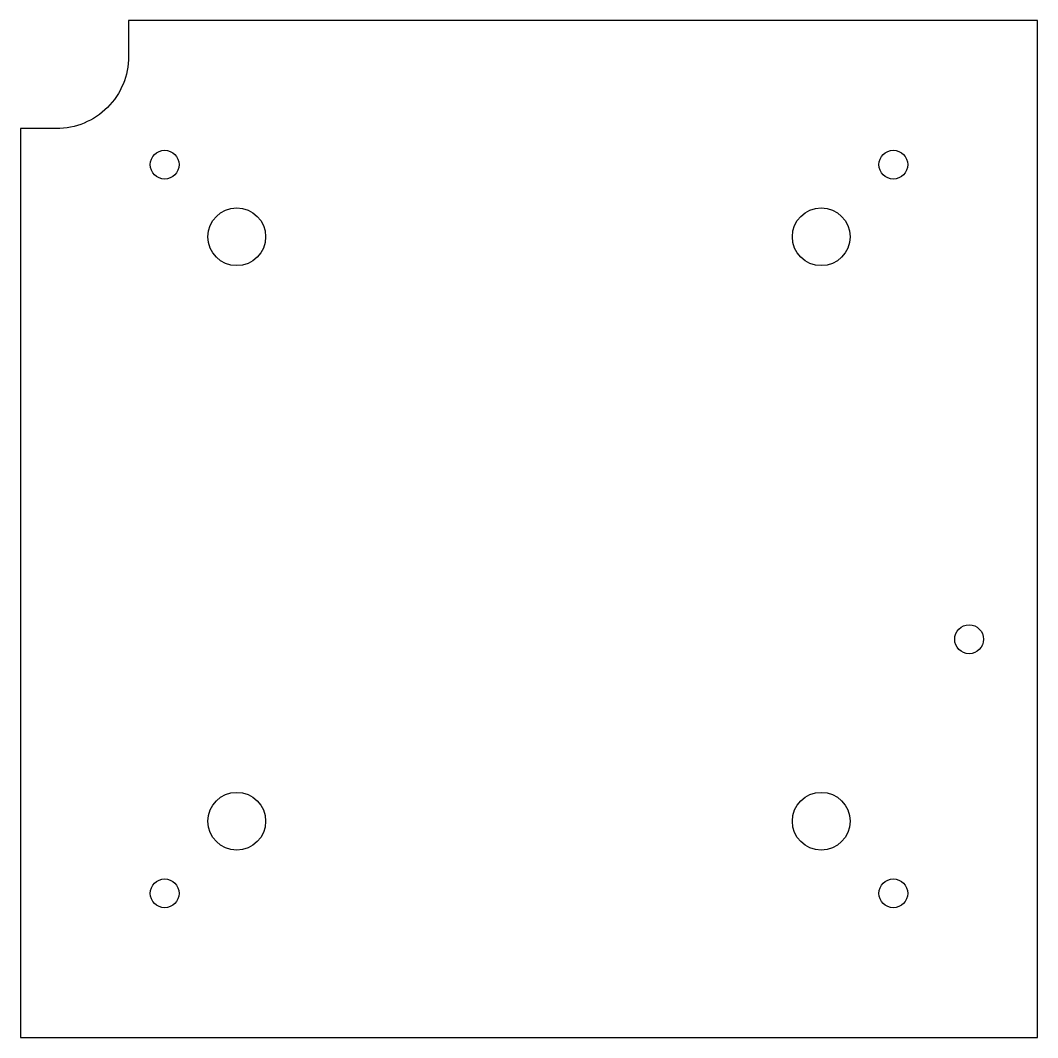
# Model space of a CAD drawing. Header units: millimetres. Extents: x -71 to 71, y -71 to 71.
import ezdxf

# ---------------------------------------------------------------- set-up
doc = ezdxf.new("R2010")
doc.units = ezdxf.units.MM

msp = doc.modelspace()

# ---------------------------------------------------------------- linework, layer by layer
msp.add_lwpolyline([(-55.5, 70.5), (-55.5, 65.5, -0.414214), (-65.5, 55.5), (-70.5, 55.5), (-70.5, -70.5), (70.5, -70.5), (70.5, 70.5)], format="xyb", close=True)
for centre, radius in [((-50.5, 50.5), 2), ((50.5, 50.5), 2), ((-40.5, 40.5), 4), ((40.5, 40.5), 4), ((61, -15.28), 2), ((-40.5, -40.5), 4), ((40.5, -40.5), 4), ((-50.5, -50.5), 2), ((50.5, -50.5), 2)]:
    msp.add_circle(centre, radius)

doc.saveas('drawing.dxf')
